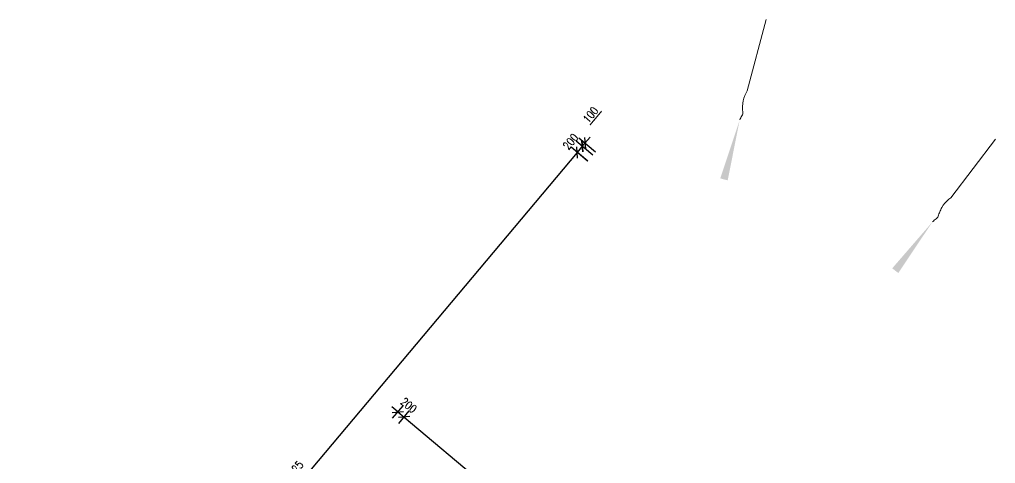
# Model space of a CAD drawing. Header units: millimetres. Extents: x 833220848 to 834439174, y 817676276 to 818025844.
# Drawn here: x 834220488 to 834244868, y 817811858 to 817822950 of the extents above; entities that cross this region are included whole.
import ezdxf

# ---------------------------------------------------------------- set-up
doc = ezdxf.new("R2010")
doc.units = ezdxf.units.MM
doc.header["$LTSCALE"] = 1000
doc.header["$MEASUREMENT"] = 0
doc.layers.add('01_Base_Plan', color=5, linetype='Continuous', lineweight=5)
doc.layers.add('VPA031_Dimension 1F', color=6, linetype='Continuous', lineweight=13)
doc.layers.add('_BD Amendment C Changes', color=10, linetype='Continuous')
doc.styles.add('RLP-SIMPLEX', font='SIMPLEX.shx', dxfattribs={"width": 0.8})
doc.dimstyles.new('VP-SIMPLEX_D200', dxfattribs={"dimscale": 200, "dimtxt": 1, "dimasz": 1, "dimexe": 1, "dimexo": 1, "dimgap": 1, "dimtad": 1, "dimdec": 1, "dimdsep": 46, "dimtxsty": 'RLP-SIMPLEX', "dimblk": 'OBLIQUE', "dimcen": 1, "dimclrd": 1, "dimclre": 1, "dimclrt": 256, "dimadec": 1, "dimazin": 2, "dimtfac": 1, "dimtdec": 1, "dimtix": 1, "dimtmove": 2, "dimatfit": 1, "dimfxl": 0, "dimtolj": 1, "dimtzin": 0, "dimarcsym": 0})

# ---------------------------------------------------------------- blocks, each defined once
blk = doc.blocks.new('_Oblique')
at = {"color": 0, "linetype": 'ByBlock', "lineweight": -2}
blk.add_line((-0.5, -0.5), (0.5, 0.5), dxfattribs=at)
blk = doc.blocks.new('*D43')
at = {"layer": 'VPA031_Dimension 1F', "color": 1, "lineweight": -2}
for p, q in [((834234810, 817819561), (834234394, 817819910)), ((834234547, 817819782), (834234418, 817819629)), ((834234547, 817819782), (834234675, 817819935)), ((834234682, 817819408), (834234265, 817819757)), ((834234418, 817819629), (834234290, 817819475))]:
    blk.add_line(p, q, dxfattribs=at)
at = {"layer": 'VPA031_Dimension 1F', "color": 1, "lineweight": -2, "xscale": 200, "yscale": 200, "zscale": 200}
for p, rotation in [((834234547, 817819782), 229.999999990849), ((834234418, 817819629), 49.99999999084901)]:
    blk.add_blockref('_Oblique', p, dxfattribs=dict(at, rotation=rotation))
at = {"layer": 'VPA031_Dimension 1F', "color": 6, "insert": (834234253, 817819898), "char_height": 200, "attachment_point": 5, "rotation": 50, "style": 'RLP-SIMPLEX'}
blk.add_mtext('\\A1;200', dxfattribs=at)
blk = doc.blocks.new('*D154')
at = {"layer": 'VPA031_Dimension 1F', "color": 1, "lineweight": -2, "ltscale": 500}
for p, q in [((834234418, 817819629), (834220641, 817803221)), ((834234676, 817819412), (834234265, 817819757)), ((834220899, 817803004), (834220488, 817803349))]:
    blk.add_line(p, q, dxfattribs=at)
at = {"layer": 'VPA031_Dimension 1F', "color": 1, "lineweight": -2, "ltscale": 500, "xscale": 200, "yscale": 200, "zscale": 200}
for p, rotation in [((834234418, 817819629), 49.98083325640668), ((834220641, 817803221), 229.9808332564067)]:
    blk.add_blockref('_Oblique', p, dxfattribs=dict(at, rotation=rotation))
at = {"layer": 'VPA031_Dimension 1F', "ltscale": 500, "insert": (834227300, 817811618), "char_height": 200, "attachment_point": 5, "rotation": 49.9808, "style": 'RLP-SIMPLEX'}
blk.add_mtext('\\A1;21425', dxfattribs=at)
blk = doc.blocks.new('*D226')
at = {"layer": 'VPA031_Dimension 1F', "color": 1, "lineweight": -2}
for p, q in [((834229960, 817812859), (834230222, 817813171)), ((834230094, 817813018), (834234479, 817809338)), ((834234345, 817809179), (834234608, 817809491))]:
    blk.add_line(p, q, dxfattribs=at)
at = {"layer": 'VPA031_Dimension 1F', "color": 1, "lineweight": -2, "xscale": 200, "yscale": 200, "zscale": 200}
for p, rotation in [((834230094, 817813018), 139.9999644207358), ((834234479, 817809338), 319.9999644207358)]:
    blk.add_blockref('_Oblique', p, dxfattribs=dict(at, rotation=rotation))
at = {"layer": 'VPA031_Dimension 1F', "color": 6, "insert": (834232479, 817811408), "char_height": 200, "attachment_point": 5, "rotation": 320, "style": 'RLP-SIMPLEX'}
blk.add_mtext('\\A1;5725', dxfattribs=at)
blk = doc.blocks.new('*D227')
at = {"layer": 'VPA031_Dimension 1F', "color": 1, "lineweight": -2}
for p, q in [((834229941, 817813147), (834229787, 817813275)), ((834229807, 817812987), (834230069, 817813300)), ((834229941, 817813147), (834230094, 817813018)), ((834229960, 817812859), (834230222, 817813171)), ((834230094, 817813018), (834230247, 817812890))]:
    blk.add_line(p, q, dxfattribs=at)
at = {"layer": 'VPA031_Dimension 1F', "color": 1, "lineweight": -2, "xscale": 200, "yscale": 200, "zscale": 200}
for p, rotation in [((834229941, 817813147), 319.9989857345358), ((834230094, 817813018), 139.9989857345358)]:
    blk.add_blockref('_Oblique', p, dxfattribs=dict(at, rotation=rotation))
at = {"layer": 'VPA031_Dimension 1F', "color": 6, "insert": (834230210, 817813312), "char_height": 200, "attachment_point": 5, "rotation": 319.999, "style": 'RLP-SIMPLEX'}
blk.add_mtext('\\A1;200', dxfattribs=at)
blk = doc.blocks.new('*D259')
at = {"layer": 'VPA031_Dimension 1F', "color": 1, "lineweight": -2}
for p, q in [((834234810, 817819561), (834234394, 817819910)), ((834234547, 817819782), (834234418, 817819629)), ((834234874, 817819638), (834234458, 817819987)), ((834234611, 817819858), (834234547, 817819782)), ((834234611, 817819858), (834234740, 817820012))]:
    blk.add_line(p, q, dxfattribs=at)
at = {"layer": 'VPA031_Dimension 1F', "color": 1, "lineweight": -2, "xscale": 200, "yscale": 200, "zscale": 200}
for p, rotation in [((834234547, 817819782), 49.99999666290599), ((834234611, 817819858), 229.999996662906)]:
    blk.add_blockref('_Oblique', p, dxfattribs=dict(at, rotation=rotation))
at = {"layer": 'VPA031_Dimension 1F', "color": 6, "insert": (834234752, 817820570), "char_height": 200, "attachment_point": 5, "rotation": 50, "style": 'RLP-SIMPLEX'}
blk.add_mtext('\\A1;100', dxfattribs=at)

msp = doc.modelspace()

# ---------------------------------------------------------------- linework, layer by layer
at = {"layer": '01_Base_Plan'}
for p, q in [((834238668.82, 817821164.65), (834239139.34, 817822949.85)), ((834243749.27, 817818492.3), (834244867.63, 817819961.18))]:
    msp.add_line(p, q, dxfattribs=at)
at = {"layer": '01_Base_Plan', "flags": 128}
for points in [[(834238478.04, 817820440.28), (834238491.61, 817820465.76), (834238504.2, 817820491.48), (834238517.76, 817820516.95), (834238531.32, 817820542.43), (834238544.88, 817820567.91), (834238553.59, 817820594.59), (834238555.51, 817820622.97), (834238553.54, 817820652.32), (834238550.85, 817820682.87), (834238548.89, 817820712.22), (834238549.83, 817820740.84), (834238550.78, 817820769.46), (834238551.73, 817820798.08), (834238552.67, 817820826.7), (834238553.86, 817820856.29), (834238561.81, 817820921.3), (834238581.65, 817820988.49), (834238608.27, 817821054), (834238637.81, 817821114.66), (834238668.82, 817821164.65)], [(834243295.63, 817817896.22), (834243317.91, 817817914.56), (834243339.39, 817817933.5), (834243361.68, 817817951.84), (834243383.96, 817817970.18), (834243406.25, 817817988.52), (834243424.51, 817818009.84), (834243437.15, 817818035.32), (834243446.57, 817818063.18), (834243455.79, 817818092.44), (834243465.21, 817818120.3), (834243477.05, 817818146.37), (834243488.89, 817818172.45), (834243500.72, 817818198.52), (834243512.56, 817818224.6), (834243524.99, 817818251.48), (834243557.23, 817818308.48), (834243601.29, 817818362.96), (834243650.97, 817818413.28), (834243701.49, 817818458), (834243749.27, 817818492.3)]]:
    msp.add_lwpolyline(points, dxfattribs=at)
at = {"layer": '01_Base_Plan'}
for points in [[(834238478.04, 817820440.28), (834237992.7, 817818980.31), (834238178.28, 817818930.98)], [(834243295.63, 817817896.22), (834242288.14, 817816733.45), (834242440.68, 817816616.8)]]:
    msp.add_solid(points, dxfattribs=at)
at = {"layer": '_BD Amendment C Changes', "ltscale": 500, "const_width": 30}
msp.add_lwpolyline([(834234736.28, 817820311.64), (834235028.34, 817820659.7)], dxfattribs=at)

# ---------------------------------------------------------------- dimensions: what is measured, and where the dimension line sits
at = {"layer": 'VPA031_Dimension 1F'}
dim = msp.add_linear_dim(base=(834234547.01, 817819781.92), p1=(834235027.44, 817819508.94), p2=(834234963.35, 817819432.56), angle=229.999997, dimstyle='VP-SIMPLEX_D200', override={"dimrnd": 5, "dimclrt": 6}, dxfattribs=at)
dim.commit()
dim.dimension.update_dxf_attribs({"geometry": '*D259', "text_midpoint": (834234751.57, 817820570.21), "dimtype": 161})
for p1, p2, distance, picture, middle in [((834234963.28, 817819432.48), (834234834.72, 817819279.27), -543.5, '*D43', (834234252.85, 817819898.06)), ((834229678.13, 817812833.88), (834229831.33, 817812705.32), 408.38, '*D227', (834230210.08, 817813312.25)), ((834229831.34, 817812705.32), (834234216.94, 817809025.36), 408.38, '*D226', (834232479.48, 817811408))]:
    dim = msp.add_aligned_dim(p1=p1, p2=p2, distance=distance, dimstyle='VP-SIMPLEX_D200', override={"dimclrt": 6}, dxfattribs=at)
    dim.commit()
    dim.dimension.update_dxf_attribs({"geometry": picture, "text_midpoint": middle})
at = {"layer": 'VPA031_Dimension 1F', "ltscale": 500}
dim = msp.add_aligned_dim(p1=(834234829.12, 817819283.74), p2=(834221051.9, 817802875.84), distance=-536.33, dimstyle='VP-SIMPLEX_D200', dxfattribs=at)
dim.commit()
dim.dimension.update_dxf_attribs({"geometry": '*D154', "text_midpoint": (834227300.02, 817811617.59)})

doc.saveas('drawing.dxf')
